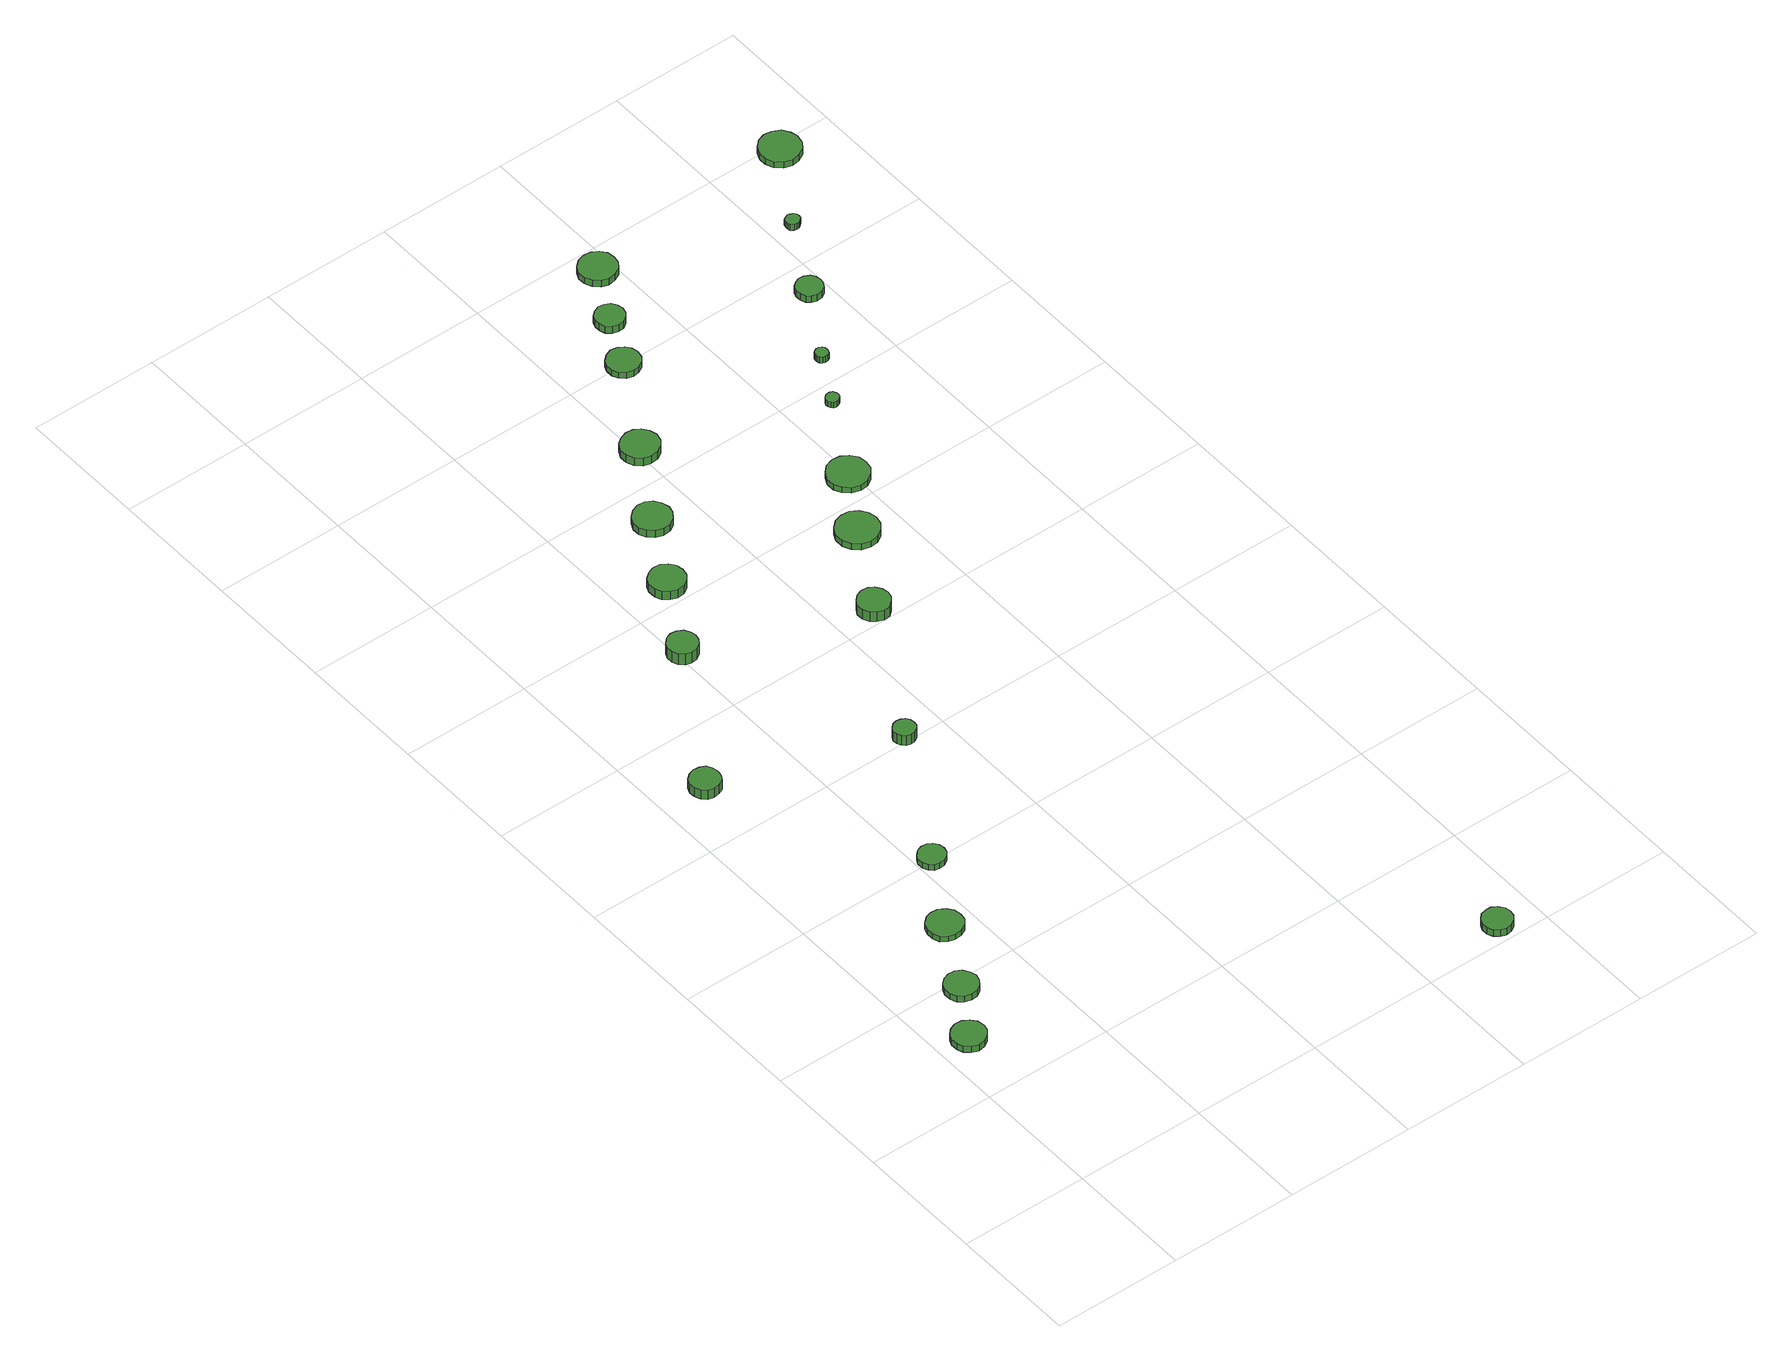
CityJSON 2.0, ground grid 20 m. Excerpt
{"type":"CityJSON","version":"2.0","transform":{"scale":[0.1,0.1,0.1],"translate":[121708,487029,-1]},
"CityObjects":{
"tree1":{"type":"SolitaryVegetationObject","attributes":{"function":"something"}},
"tree2":{"type":"SolitaryVegetationObject","attributes":{"function":"something"},"geometry":[{"type":"MultiSurface","lod":"1","boundaries":[[[0,1,2,3,4,5,6,7,8,9,10,11,12,13,14]],[[15,16,17,18,19,20,21,22,23,24,25,26,27,28,29]],[[0,29,28,1]],[[1,28,27,2]],[[2,27,26,3]],[[3,26,25,4]],[[4,25,24,5]],[[5,24,23,6]],[[6,23,22,7]],[[7,22,21,8]],[[8,21,20,9]],[[9,20,19,10]],[[10,19,18,11]],[[11,18,17,12]],[[12,17,16,13]],[[13,16,15,14]],[[14,15,29,0]]]}]},
"tree3":{"type":"SolitaryVegetationObject","attributes":{"function":"something"},"geometry":[{"type":"MultiSurface","lod":"1","boundaries":[[[30,31,32,33,34,35,36,37,38,39,40,41,42,43,44]],[[45,46,47,48,49,50,51,52,53,54,55,56,57,58,59]],[[30,59,58,31]],[[31,58,57,32]],[[32,57,56,33]],[[33,56,55,34]],[[34,55,54,35]],[[35,54,53,36]],[[36,53,52,37]],[[37,52,51,38]],[[38,51,50,39]],[[39,50,49,40]],[[40,49,48,41]],[[41,48,47,42]],[[42,47,46,43]],[[43,46,45,44]],[[44,45,59,30]]]}]},
"tree4":{"type":"SolitaryVegetationObject","attributes":{"function":"something"}},
"tree5":{"type":"SolitaryVegetationObject","attributes":{"function":"something"},"geometry":[{"type":"MultiSurface","lod":"1","boundaries":[[[60,61,62,63,64,65,66,67,68,69,70,71,72,73,74]],[[75,76,77,78,79,80,81,82,83,84,85,86,87,88,89]],[[60,89,88,61]],[[61,88,87,62]],[[62,87,86,63]],[[63,86,85,64]],[[64,85,84,65]],[[65,84,83,66]],[[66,83,82,67]],[[67,82,81,68]],[[68,81,80,69]],[[69,80,79,70]],[[70,79,78,71]],[[71,78,77,72]],[[72,77,76,73]],[[73,76,75,74]],[[74,75,89,60]]]}]},
"tree6":{"type":"SolitaryVegetationObject","attributes":{"function":"something"},"geometry":[{"type":"MultiSurface","lod":"1","boundaries":[[[90,91,92,93,94,95,96,97,98,99,100,101,102,103,104]],[[105,106,107,108,109,110,111,112,113,114,115,116,117,118,119]],[[90,119,118,91]],[[91,118,117,92]],[[92,117,116,93]],[[93,116,115,94]],[[94,115,114,95]],[[95,114,113,96]],[[96,113,112,97]],[[97,112,111,98]],[[98,111,110,99]],[[99,110,109,100]],[[100,109,108,101]],[[101,108,107,102]],[[102,107,106,103]],[[103,106,105,104]],[[104,105,119,90]]]}]},
"tree7":{"type":"SolitaryVegetationObject","attributes":{"function":"something"},"geometry":[{"type":"MultiSurface","lod":"1","boundaries":[[[120,121,122,123,124,125,126,127,128,129,130,131,132,133,134]],[[135,136,137,138,139,140,141,142,143,144,145,146,147,148,149]],[[120,149,148,121]],[[121,148,147,122]],[[122,147,146,123]],[[123,146,145,124]],[[124,145,144,125]],[[125,144,143,126]],[[126,143,142,127]],[[127,142,141,128]],[[128,141,140,129]],[[129,140,139,130]],[[130,139,138,131]],[[131,138,137,132]],[[132,137,136,133]],[[133,136,135,134]],[[134,135,149,120]]]}]},
"tree8":{"type":"SolitaryVegetationObject","attributes":{"function":"something"}},
"tree9":{"type":"SolitaryVegetationObject","attributes":{"function":"something"}},
"tree10":{"type":"SolitaryVegetationObject","attributes":{"function":"something"},"geometry":[{"type":"MultiSurface","lod":"1","boundaries":[[[150,151,152,153,154,155,156,157,158,159,160,161,162,163,164]],[[165,166,167,168,169,170,171,172,173,174,175,176,177,178,179]],[[150,179,178,151]],[[151,178,177,152]],[[152,177,176,153]],[[153,176,175,154]],[[154,175,174,155]],[[155,174,173,156]],[[156,173,172,157]],[[157,172,171,158]],[[158,171,170,159]],[[159,170,169,160]],[[160,169,168,161]],[[161,168,167,162]],[[162,167,166,163]],[[163,166,165,164]],[[164,165,179,150]]]}]},
"tree11":{"type":"SolitaryVegetationObject","attributes":{"function":"something"},"geometry":[{"type":"MultiSurface","lod":"1","boundaries":[[[180,181,182,183,184,185,186,187,188,189,190,191,192,193,194]],[[195,196,197,198,199,200,201,202,203,204,205,206,207,208,209]],[[180,209,208,181]],[[181,208,207,182]],[[182,207,206,183]],[[183,206,205,184]],[[184,205,204,185]],[[185,204,203,186]],[[186,203,202,187]],[[187,202,201,188]],[[188,201,200,189]],[[189,200,199,190]],[[190,199,198,191]],[[191,198,197,192]],[[192,197,196,193]],[[193,196,195,194]],[[194,195,209,180]]]}]},
"tree12":{"type":"SolitaryVegetationObject","attributes":{"function":"something"}},
"tree13":{"type":"SolitaryVegetationObject","attributes":{"function":"something"},"geometry":[{"type":"MultiSurface","lod":"1","boundaries":[[[210,211,212,213,214,215,216,217,218,219,220,221,222,223,224]],[[225,226,227,228,229,230,231,232,233,234,235,236,237,238,239]],[[210,239,238,211]],[[211,238,237,212]],[[212,237,236,213]],[[213,236,235,214]],[[214,235,234,215]],[[215,234,233,216]],[[216,233,232,217]],[[217,232,231,218]],[[218,231,230,219]],[[219,230,229,220]],[[220,229,228,221]],[[221,228,227,222]],[[222,227,226,223]],[[223,226,225,224]],[[224,225,239,210]]]}]},
"tree14":{"type":"SolitaryVegetationObject","attributes":{"function":"something"}},
"tree15":{"type":"SolitaryVegetationObject","attributes":{"function":"something"},"geometry":[{"type":"MultiSurface","lod":"1","boundaries":[[[240,241,242,243,244,245,246,247,248,249,250,251,252,253,254]],[[255,256,257,258,259,260,261,262,263,264,265,266,267,268,269]],[[240,269,268,241]],[[241,268,267,242]],[[242,267,266,243]],[[243,266,265,244]],[[244,265,264,245]],[[245,264,263,246]],[[246,263,262,247]],[[247,262,261,248]],[[248,261,260,249]],[[249,260,259,250]],[[250,259,258,251]],[[251,258,257,252]],[[252,257,256,253]],[[253,256,255,254]],[[254,255,269,240]]]}]},
"tree16":{"type":"SolitaryVegetationObject","attributes":{"function":"something"},"geometry":[{"type":"MultiSurface","lod":"1","boundaries":[[[270,271,272,273,274,275,276,277,278,279,280,281,282,283,284]],[[285,286,287,288,289,290,291,292,293,294,295,296,297,298,299]],[[270,299,298,271]],[[271,298,297,272]],[[272,297,296,273]],[[273,296,295,274]],[[274,295,294,275]],[[275,294,293,276]],[[276,293,292,277]],[[277,292,291,278]],[[278,291,290,279]],[[279,290,289,280]],[[280,289,288,281]],[[281,288,287,282]],[[282,287,286,283]],[[283,286,285,284]],[[284,285,299,270]]]}]},
"tree17":{"type":"SolitaryVegetationObject","attributes":{"function":"something"},"geometry":[{"type":"MultiSurface","lod":"1","boundaries":[[[300,301,302,303,304,305,306,307,308,309,310,311,312,313,314]],[[315,316,317,318,319,320,321,322,323,324,325,326,327,328,329]],[[300,329,328,301]],[[301,328,327,302]],[[302,327,326,303]],[[303,326,325,304]],[[304,325,324,305]],[[305,324,323,306]],[[306,323,322,307]],[[307,322,321,308]],[[308,321,320,309]],[[309,320,319,310]],[[310,319,318,311]],[[311,318,317,312]],[[312,317,316,313]],[[313,316,315,314]],[[314,315,329,300]]]}]},
"tree18":{"type":"SolitaryVegetationObject","attributes":{"function":"something"},"geometry":[{"type":"MultiSurface","lod":"1","boundaries":[[[330,331,332,333,334,335,336,337,338,339,340,341,342,343,344]],[[345,346,347,348,349,350,351,352,353,354,355,356,357,358,359]],[[330,359,358,331]],[[331,358,357,332]],[[332,357,356,333]],[[333,356,355,334]],[[334,355,354,335]],[[335,354,353,336]],[[336,353,352,337]],[[337,352,351,338]],[[338,351,350,339]],[[339,350,349,340]],[[340,349,348,341]],[[341,348,347,342]],[[342,347,346,343]],[[343,346,345,344]],[[344,345,359,330]]]}]},
"tree19":{"type":"SolitaryVegetationObject","attributes":{"function":"something"},"geometry":[{"type":"MultiSurface","lod":"1","boundaries":[[[360,361,362,363,364,365,366,367,368,369,370,371,372,373,374]],[[375,376,377,378,379,380,381,382,383,384,385,386,387,388,389]],[[360,389,388,361]],[[361,388,387,362]],[[362,387,386,363]],[[363,386,385,364]],[[364,385,384,365]],[[365,384,383,366]],[[366,383,382,367]],[[367,382,381,368]],[[368,381,380,369]],[[369,380,379,370]],[[370,379,378,371]],[[371,378,377,372]],[[372,377,376,373]],[[373,376,375,374]],[[374,375,389,360]]]}]},
"tree20":{"type":"SolitaryVegetationObject","attributes":{"function":"something"},"geometry":[{"type":"MultiSurface","lod":"1","boundaries":[[[390,391,392,393,394,395,396,397,398,399,400,401,402,403,404]],[[405,406,407,408,409,410,411,412,413,414,415,416,417,418,419]],[[390,419,418,391]],[[391,418,417,392]],[[392,417,416,393]],[[393,416,415,394]],[[394,415,414,395]],[[395,414,413,396]],[[396,413,412,397]],[[397,412,411,398]],[[398,411,410,399]],[[399,410,409,400]],[[400,409,408,401]],[[401,408,407,402]],[[402,407,406,403]],[[403,406,405,404]],[[404,405,419,390]]]}]},
"tree21":{"type":"SolitaryVegetationObject","attributes":{"function":"something"},"geometry":[{"type":"MultiSurface","lod":"1","boundaries":[[[420,421,422,423,424,425,426,427,428,429,430,431,432,433,434]],[[435,436,437,438,439,440,441,442,443,444,445,446,447,448,449]],[[420,449,448,421]],[[421,448,447,422]],[[422,447,446,423]],[[423,446,445,424]],[[424,445,444,425]],[[425,444,443,426]],[[426,443,442,427]],[[427,442,441,428]],[[428,441,440,429]],[[429,440,439,430]],[[430,439,438,431]],[[431,438,437,432]],[[432,437,436,433]],[[433,436,435,434]],[[434,435,449,420]]]}]},
"tree22":{"type":"SolitaryVegetationObject","attributes":{"function":"something"},"geometry":[{"type":"MultiSurface","lod":"1","boundaries":[[[450,451,452,453,454,455,456,457,458,459,460,461,462,463,464]],[[465,466,467,468,469,470,471,472,473,474,475,476,477,478,479]],[[450,479,478,451]],[[451,478,477,452]],[[452,477,476,453]],[[453,476,475,454]],[[454,475,474,455]],[[455,474,473,456]],[[456,473,472,457]],[[457,472,471,458]],[[458,471,470,459]],[[459,470,469,460]],[[460,469,468,461]],[[461,468,467,462]],[[462,467,466,463]],[[463,466,465,464]],[[464,465,479,450]]]}]},
"tree23":{"type":"SolitaryVegetationObject","attributes":{"function":"something"},"geometry":[{"type":"MultiSurface","lod":"1","boundaries":[[[480,481,482,483,484,485,486,487,488,489,490,491,492,493,494]],[[495,496,497,498,499,500,501,502,503,504,505,506,507,508,509]],[[480,509,508,481]],[[481,508,507,482]],[[482,507,506,483]],[[483,506,505,484]],[[484,505,504,485]],[[485,504,503,486]],[[486,503,502,487]],[[487,502,501,488]],[[488,501,500,489]],[[489,500,499,490]],[[490,499,498,491]],[[491,498,497,492]],[[492,497,496,493]],[[493,496,495,494]],[[494,495,509,480]]]}]},
"tree24":{"type":"SolitaryVegetationObject","attributes":{"function":"something"},"geometry":[{"type":"MultiSurface","lod":"1","boundaries":[[[510,511,512,513,514,515,516,517,518,519,520,521,522,523,524]],[[525,526,527,528,529,530,531,532,533,534,535,536,537,538,539]],[[510,539,538,511]],[[511,538,537,512]],[[512,537,536,513]],[[513,536,535,514]],[[514,535,534,515]],[[515,534,533,516]],[[516,533,532,517]],[[517,532,531,518]],[[518,531,530,519]],[[519,530,529,520]],[[520,529,528,521]],[[521,528,527,522]],[[522,527,526,523]],[[523,526,525,524]],[[524,525,539,510]]]}]},
"tree25":{"type":"SolitaryVegetationObject","attributes":{"function":"something"},"geometry":[{"type":"MultiSurface","lod":"1","boundaries":[[[540,541,542,543,544,545,546,547,548,549,550,551,552,553,554]],[[555,556,557,558,559,560,561,562,563,564,565,566,567,568,569]],[[540,569,568,541]],[[541,568,567,542]],[[542,567,566,543]],[[543,566,565,544]],[[544,565,564,545]],[[545,564,563,546]],[[546,563,562,547]],[[547,562,561,548]],[[548,561,560,549]],[[549,560,559,550]],[[550,559,558,551]],[[551,558,557,552]],[[552,557,556,553]],[[553,556,555,554]],[[554,555,569,540]]]}]},
"tree26":{"type":"SolitaryVegetationObject","attributes":{"function":"something"},"geometry":[{"type":"MultiSurface","lod":"1","boundaries":[[[570,571,572,573,574,575,576,577,578,579,580,581,582,583,584]],[[585,586,587,588,589,590,591,592,593,594,595,596,597,598,599]],[[570,599,598,571]],[[571,598,597,572]],[[572,597,596,573]],[[573,596,595,574]],[[574,595,594,575]],[[575,594,593,576]],[[576,593,592,577]],[[577,592,591,578]],[[578,591,590,579]],[[579,590,589,580]],[[580,589,588,581]],[[581,588,587,582]],[[582,587,586,583]],[[583,586,585,584]],[[584,585,599,570]]]}]},
"tree27":{"type":"SolitaryVegetationObject","attributes":{"function":"something"},"geometry":[{"type":"MultiSurface","lod":"1","boundaries":[[[600,601,602,603,604,605,606,607,608,609,610,611,612,613,614]],[[615,616,617,618,619,620,621,622,623,624,625,626,627,628,629]],[[600,629,628,601]],[[601,628,627,602]],[[602,627,626,603]],[[603,626,625,604]],[[604,625,624,605]],[[605,624,623,606]],[[606,623,622,607]],[[607,622,621,608]],[[608,621,620,609]],[[609,620,619,610]],[[610,619,618,611]],[[611,618,617,612]],[[612,617,616,613]],[[613,616,615,614]],[[614,615,629,600]]]}]},
"tree28":{"type":"SolitaryVegetationObject","attributes":{"function":"something"},"geometry":[{"type":"MultiSurface","lod":"1","boundaries":[[[630,631,632,633,634,635,636,637,638,639,640,641,642,643,644]],[[645,646,647,648,649,650,651,652,653,654,655,656,657,658,659]],[[630,659,658,631]],[[631,658,657,632]],[[632,657,656,633]],[[633,656,655,634]],[[634,655,654,635]],[[635,654,653,636]],[[636,653,652,637]],[[637,652,651,638]],[[638,651,650,639]],[[639,650,649,640]],[[640,649,648,641]],[[641,648,647,642]],[[642,647,646,643]],[[643,646,645,644]],[[644,645,659,630]]]}]}
},
"vertices":[
[73,303,16],[71,314,16],[64,322,16],[55,328,16],[44,329,16],[34,325,16],[26,318,16],[22,308,16],[22,298,16],[26,288,16],[34,281,16],[44,277,16],[55,279,16],[64,284,16],[71,293,16],[71,293,5],[64,284,5],[55,279,5],[44,277,5],[34,281,5],[26,288,5],[22,298,5],[22,308,5],[26,318,5],[34,325,5],[44,329,5],[55,328,5],[64,322,5],[71,314,5],[73,303,5],
[125,384,16],[122,394,16],[116,403,16],[107,408,16],[97,409,16],[87,406,16],[79,399,16],[75,389,16],[75,379,16],[79,369,16],[87,362,16],[97,359,16],[107,360,16],[116,365,16],[122,374,16],[122,374,5],[116,365,5],[107,360,5],[97,359,5],[87,362,5],[79,369,5],[75,379,5],[75,389,5],[79,399,5],[87,406,5],[97,409,5],[107,408,5],[116,403,5],[122,394,5],[125,384,5],
[182,489,15],[180,500,15],[173,509,15],[163,515,15],[152,516,15],[142,513,15],[133,505,15],[129,495,15],[129,484,15],[133,473,15],[142,466,15],[152,463,15],[163,464,15],[173,469,15],[180,478,15],[180,478,5],[173,469,5],[163,464,5],[152,463,5],[142,466,5],[133,473,5],[129,484,5],[129,495,5],[133,505,5],[142,513,5],[152,516,5],[163,515,5],[173,509,5],[180,500,5],[182,489,5],
[94,900,22],[92,910,22],[87,918,22],[79,922,22],[69,923,22],[60,920,22],[53,914,22],[49,905,22],[49,896,22],[53,887,22],[60,880,22],[69,878,22],[79,879,22],[87,883,22],[92,891,22],[92,891,5],[87,883,5],[79,879,5],[69,878,5],[60,880,5],[53,887,5],[49,896,5],[49,905,5],[53,914,5],[60,920,5],[69,923,5],[79,922,5],[87,918,5],[92,910,5],[94,900,5],
[244,602,15],[242,611,15],[237,618,15],[230,622,15],[221,623,15],[213,620,15],[207,614,15],[203,607,15],[203,598,15],[207,590,15],[213,584,15],[221,582,15],[230,583,15],[237,587,15],[242,594,15],[242,594,5],[237,587,5],[230,583,5],[221,582,5],[213,584,5],[207,590,5],[203,598,5],[203,607,5],[207,614,5],[213,620,5],[221,623,5],[230,622,5],[237,618,5],[242,611,5],[244,602,5],
[232,1121,24],[230,1130,24],[225,1138,24],[216,1143,24],[207,1144,24],[198,1141,24],[191,1134,24],[187,1126,24],[187,1116,24],[191,1107,24],[198,1101,24],[207,1098,24],[216,1099,24],[225,1104,24],[230,1112,24],[230,1112,4],[225,1104,4],[216,1099,4],[207,1098,4],[198,1101,4],[191,1107,4],[187,1116,4],[187,1126,4],[191,1134,4],[198,1141,4],[207,1144,4],[216,1143,4],[225,1138,4],[230,1130,4],[232,1121,4],
[357,807,24],[356,814,24],[352,820,24],[346,823,24],[339,824,24],[332,822,24],[327,817,24],[324,811,24],[324,804,24],[327,798,24],[332,793,24],[339,791,24],[346,792,24],[352,795,24],[356,801,24],[356,801,6],[352,795,6],[346,792,6],[339,791,6],[332,793,6],[327,798,6],[324,804,6],[324,811,6],[327,817,6],[332,822,6],[339,824,6],[346,823,6],[352,820,6],[356,814,6],[357,807,6],
[300,1234,19],[298,1245,19],[291,1254,19],[282,1260,19],[270,1261,19],[260,1257,19],[251,1250,19],[247,1240,19],[247,1228,19],[251,1218,19],[260,1211,19],[270,1207,19],[282,1208,19],[291,1214,19],[298,1223,19],[298,1223,4],[291,1214,4],[282,1208,4],[270,1207,4],[260,1211,4],[251,1218,4],[247,1228,4],[247,1240,4],[251,1250,4],[260,1257,4],[270,1261,4],[282,1260,4],[291,1254,4],[298,1245,4],[300,1234,4],
[362,1340,17],[359,1352,17],[352,1362,17],[342,1368,17],[330,1369,17],[319,1365,17],[310,1357,17],[305,1346,17],[305,1334,17],[310,1324,17],[319,1316,17],[330,1312,17],[342,1313,17],[352,1319,17],[359,1329,17],[359,1329,4],[352,1319,4],[342,1313,4],[330,1312,4],[319,1316,4],[310,1324,4],[305,1334,4],[305,1346,4],[310,1357,4],[319,1365,4],[330,1369,4],[342,1368,4],[352,1362,4],[359,1352,4],[362,1340,4],
[758,26,22],[756,35,22],[750,43,22],[742,48,22],[733,48,22],[724,46,22],[717,39,22],[713,31,22],[713,21,22],[717,12,22],[724,6,22],[733,3,22],[742,4,22],[750,9,22],[756,17,22],[756,17,10],[750,9,10],[742,4,10],[733,3,10],[724,6,10],[717,12,10],[713,21,10],[713,31,10],[717,39,10],[724,46,10],[733,48,10],[742,48,10],[750,43,10],[756,35,10],[758,26,10],
[485,1024,24],[483,1033,24],[477,1042,24],[469,1047,24],[459,1048,24],[449,1045,24],[442,1038,24],[437,1029,24],[437,1019,24],[442,1009,24],[449,1003,24],[459,999,24],[469,1000,24],[477,1006,24],[483,1014,24],[483,1014,6],[477,1006,6],[469,1000,6],[459,999,6],[449,1003,6],[442,1009,6],[437,1019,6],[437,1029,6],[442,1038,6],[449,1045,6],[459,1048,6],[469,1047,6],[477,1042,6],[483,1033,6],[485,1024,6],
[435,1458,18],[432,1469,18],[425,1479,18],[415,1485,18],[403,1486,18],[392,1482,18],[383,1475,18],[378,1464,18],[378,1452,18],[383,1441,18],[392,1433,18],[403,1430,18],[415,1431,18],[425,1437,18],[432,1446,18],[432,1446,4],[425,1437,4],[415,1431,4],[403,1430,4],[392,1433,4],[383,1441,4],[378,1452,4],[378,1464,4],[383,1475,4],[392,1482,4],[403,1486,4],[415,1485,4],[425,1479,4],[432,1469,4],[435,1458,4],
[567,1151,17],[564,1164,17],[556,1175,17],[545,1182,17],[532,1183,17],[519,1179,17],[509,1170,17],[503,1158,17],[503,1144,17],[509,1132,17],[519,1123,17],[532,1119,17],[545,1120,17],[556,1127,17],[564,1138,17],[564,1138,6],[556,1127,6],[545,1120,6],[532,1119,6],[519,1123,6],[509,1132,6],[503,1144,6],[503,1158,6],[509,1170,6],[519,1179,6],[532,1183,6],[545,1182,6],[556,1175,6],[564,1164,6],[567,1151,6],
[623,1243,16],[621,1256,16],[613,1266,16],[602,1273,16],[589,1274,16],[576,1270,16],[567,1261,16],[561,1249,16],[561,1236,16],[567,1225,16],[576,1216,16],[589,1212,16],[602,1213,16],[613,1220,16],[621,1230,16],[621,1230,6],[613,1220,6],[602,1213,6],[589,1212,6],[576,1216,6],[567,1225,6],[561,1236,6],[561,1249,6],[567,1261,6],[576,1270,6],[589,1274,6],[602,1273,6],[613,1266,6],[621,1256,6],[623,1243,6],
[515,1599,16],[513,1609,16],[507,1617,16],[498,1622,16],[488,1624,16],[478,1620,16],[470,1613,16],[466,1604,16],[466,1593,16],[470,1584,16],[478,1577,16],[488,1574,16],[498,1575,16],[507,1580,16],[513,1588,16],[513,1588,5],[507,1580,5],[498,1575,5],[488,1574,5],[478,1577,5],[470,1584,5],[466,1593,5],[466,1604,5],[470,1613,5],[478,1620,5],[488,1624,5],[498,1622,5],[507,1617,5],[513,1609,5],[515,1599,5],
[550,1675,18],[548,1684,18],[543,1692,18],[535,1696,18],[526,1697,18],[517,1694,18],[510,1688,18],[507,1680,18],[507,1671,18],[510,1662,18],[517,1656,18],[526,1653,18],[535,1654,18],[543,1659,18],[548,1666,18],[548,1666,5],[543,1659,5],[535,1654,5],[526,1653,5],[517,1656,5],[510,1662,5],[507,1671,5],[507,1680,5],[510,1688,5],[517,1694,5],[526,1697,5],[535,1696,5],[543,1692,5],[548,1684,5],[550,1675,5],
[675,1367,16],[674,1371,16],[672,1375,16],[668,1377,16],[664,1377,16],[660,1376,16],[657,1373,16],[655,1369,16],[655,1365,16],[657,1361,16],[660,1358,16],[664,1357,16],[668,1358,16],[672,1360,16],[674,1363,16],[674,1363,6],[672,1360,6],[668,1358,6],[664,1357,6],[660,1358,6],[657,1361,6],[655,1365,6],[655,1369,6],[657,1373,6],[660,1376,6],[664,1377,6],[668,1377,6],[672,1375,6],[674,1371,6],[675,1367,6],
[603,1759,17],[601,1771,17],[594,1780,17],[584,1786,17],[572,1787,17],[561,1784,17],[552,1776,17],[547,1765,17],[547,1754,17],[552,1743,17],[561,1735,17],[572,1731,17],[584,1733,17],[594,1738,17],[601,1748,17],[601,1748,5],[594,1738,5],[584,1733,5],[572,1731,5],[561,1735,5],[552,1743,5],[547,1754,5],[547,1765,5],[552,1776,5],[561,1784,5],[572,1787,5],[584,1786,5],[594,1780,5],[601,1771,5],[603,1759,5],
[717,1444,16],[716,1448,16],[714,1451,16],[710,1453,16],[706,1453,16],[702,1452,16],[699,1449,16],[698,1446,16],[698,1442,16],[699,1438,16],[702,1435,16],[706,1434,16],[710,1434,16],[714,1436,16],[716,1440,16],[716,1440,5],[714,1436,5],[710,1434,5],[706,1434,5],[702,1435,5],[699,1438,5],[698,1442,5],[698,1446,5],[699,1449,5],[702,1452,5],[706,1453,5],[710,1453,5],[714,1451,5],[716,1448,5],[717,1444,5],
[793,1552,17],[791,1560,17],[787,1567,17],[779,1571,17],[771,1572,17],[763,1569,17],[757,1564,17],[754,1556,17],[754,1548,17],[757,1540,17],[763,1535,17],[771,1532,17],[779,1533,17],[787,1537,17],[791,1544,17],[791,1544,5],[787,1537,5],[779,1533,5],[771,1532,5],[763,1535,5],[757,1540,5],[754,1548,5],[754,1556,5],[757,1564,5],[763,1569,5],[771,1572,5],[779,1571,5],[787,1567,5],[791,1560,5],[793,1552,5],
[847,1666,16],[846,1671,16],[843,1674,16],[839,1676,16],[835,1677,16],[831,1675,16],[827,1673,16],[826,1669,16],[826,1664,16],[827,1660,16],[831,1657,16],[835,1656,16],[839,1656,16],[843,1659,16],[846,1662,16],[846,1662,5],[843,1659,5],[839,1656,5],[835,1656,5],[831,1657,5],[827,1660,5],[826,1664,5],[826,1669,5],[827,1673,5],[831,1675,5],[835,1677,5],[839,1676,5],[843,1674,5],[846,1671,5],[847,1666,5],
[940,1785,17],[937,1797,17],[930,1808,17],[918,1814,17],[906,1816,17],[894,1812,17],[884,1803,17],[879,1791,17],[879,1779,17],[884,1767,17],[894,1758,17],[906,1754,17],[918,1756,17],[930,1762,17],[937,1772,17],[937,1772,6],[930,1762,6],[918,1756,6],[906,1754,6],[894,1758,6],[884,1767,6],[879,1779,6],[879,1791,6],[884,1803,6],[894,1812,6],[906,1816,6],[918,1814,6],[930,1808,6],[937,1797,6],[940,1785,6]
]}
